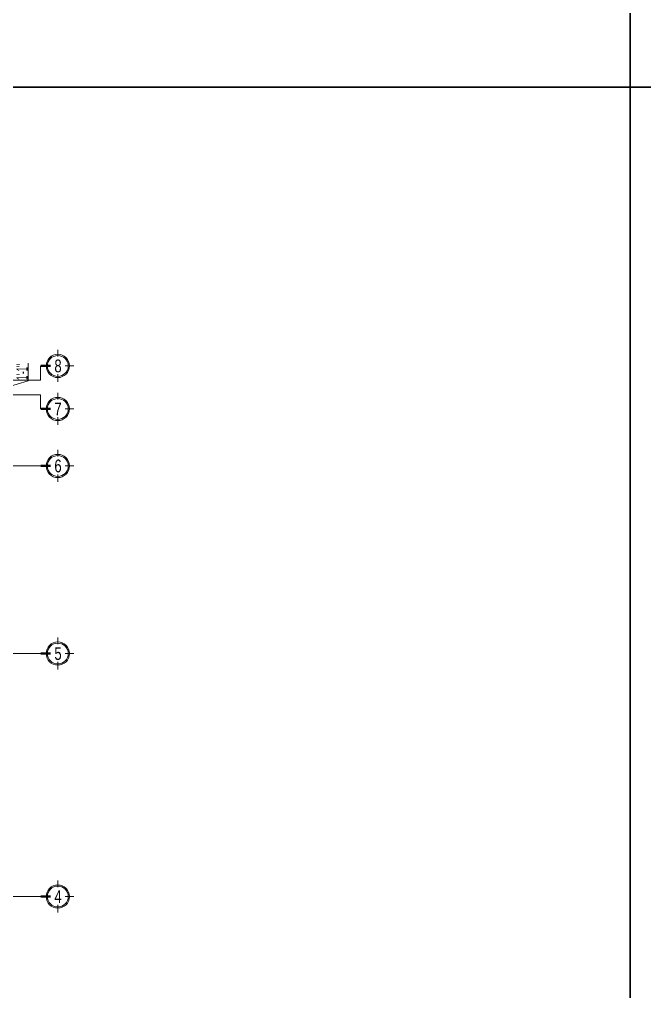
# Model space of a CAD drawing. Header units: inches. Extents: x 283072 to 301462, y 26630 to 62925.
# Drawn here: x 293215 to 293775, y 29214 to 30085 of the extents above; entities that cross this region are included whole.
import ezdxf

# ---------------------------------------------------------------- set-up
doc = ezdxf.new("R2010")
doc.units = ezdxf.units.IN
doc.header["$MEASUREMENT"] = 0
doc.header["$PDMODE"] = 2
doc.linetypes.add('CENTER2', pattern=[1.125, 0.75, -0.125, 0.125, -0.125])
doc.layers.get('0').update_dxf_attribs({"lineweight": 5})
for name, color, linetype, lineweight in [('Dime.', 7, 'Continuous', 15), ('Dimension.', 7, 'Continuous', 5), ('Grid+Di', 194, 'CENTER2', 15)]:
    doc.layers.add(name, color=color, linetype=linetype, lineweight=lineweight)
doc.styles.add('ltcnbt', font='swisscl.ttf', dxfattribs={"width": 0.7, "height": 10})
doc.styles.add('style4', font='swisscl.ttf')
doc.dimstyles.new('SCALE-50', dxfattribs={"dimtxt": 9, "dimasz": 5, "dimexe": 4, "dimexo": 3, "dimgap": 0.5, "dimtad": 1, "dimdec": 0, "dimzin": 3, "dimdsep": 46, "dimlunit": 4, "dimtxsty": 'ltcnbt', "dimblk": 'OBLIQUE', "dimcen": 0.09375, "dimdle": 4, "dimclrd": 252, "dimclre": 252, "dimclrt": 7, "dimadec": 0, "dimazin": 0, "dimtfac": 1, "dimtdec": 0, "dimtofl": 0, "dimtmove": 1, "dimatfit": 3, "dimfxl": 3, "dimtolj": 1, "dimtzin": 0, "dimlwd": 15, "dimlwe": 15, "dimarcsym": 0})

# ---------------------------------------------------------------- blocks, each defined once
blk = doc.blocks.new('GN')
at = {"layer": 'Grid+Di', "color": 5, "linetype": 'ByBlock', "lineweight": 0}
for points in [[(0, 7.97), (0, 13.6)], [(-6.26, 0), (-13.44, 0)], [(0, -13.43), (0, -7.03)]]:
    blk.add_lwpolyline(points, dxfattribs=at)
at = {"layer": 'Grid+Di', "color": 5, "linetype": 'ByBlock', "lineweight": 0, "const_width": 2}
blk.add_lwpolyline([(14.47, 0), (5.86, 0)], dxfattribs=at)
at = {"layer": 'Grid+Di', "color": 5, "linetype": 'ByBlock'}
for radius in [9.76, 8.76]:
    blk.add_circle((0, 0), radius, dxfattribs=at)
blk = doc.blocks.new('_Oblique')
at = {"color": 0, "linetype": 'ByBlock', "lineweight": -2}
blk.add_line((-0.5, -0.5), (0.5, 0.5), dxfattribs=at)
blk = doc.blocks.new('*D432')
at = {"layer": 'Defpoints', "color": 0, "linetype": 'ByBlock', "lineweight": 30, "ltscale": 200, "transparency": 16777216}
for p in [(293186.92, 29761.66), (293202.82, 29761.66), (293186.92, 29748.66)]:
    blk.add_point(p, dxfattribs=at)
at = {"layer": 'Dimension.', "color": 252, "lineweight": 15, "ltscale": 200, "transparency": 16777216}
for p, q in [((293222.57, 29761.08), (293222.57, 29776.86)), ((293202.82, 29744.66), (293202.82, 29765.66)), ((293189.92, 29761.66), (293206.82, 29761.66)), ((293202.82, 29755.16), (293222.57, 29761.08)), ((293189.92, 29748.66), (293206.82, 29748.66))]:
    blk.add_line(p, q, dxfattribs=at)
at = {"layer": 'Dimension.', "color": 252, "linetype": 'ByBlock', "lineweight": 15, "ltscale": 200, "transparency": 16777216, "xscale": 5, "yscale": 5, "zscale": 5}
for p, rotation in [((293202.82, 29761.66), 90), ((293202.82, 29748.66), 270)]:
    blk.add_blockref('_Oblique', p, dxfattribs=dict(at, rotation=rotation))
at = {"layer": 'Dimension.', "color": 7, "linetype": 'ByBlock', "lineweight": 15, "ltscale": 200, "transparency": 16777216, "insert": (293217.07, 29768.97), "char_height": 10, "attachment_point": 5, "rotation": 90, "style": 'ltcnbt'}
blk.add_mtext('\\A1;1\'-1"', dxfattribs=at)

msp = doc.modelspace()

# ---------------------------------------------------------------- linework, layer by layer
at = {"layer": 'Dimension.', "color": 6, "linetype": 'ByBlock', "lineweight": 30, "ltscale": 200}
for p, q in [((293761.92011, 26629.57655), (293761.92011, 34061.57655)), ((290407.92011, 30024.07655), (297115.92011, 30024.07655))]:
    msp.add_line(p, q, dxfattribs=at)
at = {"layer": 'Grid+Di', "linetype": 'ByBlock', "lineweight": 15, "ltscale": 200}
for p, q in [((293233.75505, 29774.41678), (293233.75505, 29761.65949)), ((293233.75505, 29761.65949), (292658.42321, 29761.65949)), ((293233.75505, 29748.65949), (292658.42321, 29748.65949)), ((293233.75505, 29748.65949), (293233.75505, 29735.9022)), ((293233.75505, 29684.85054), (292658.42321, 29684.85054)), ((293233.75505, 29516.85054), (292658.42321, 29516.85054)), ((293233.75505, 29299.23511), (292658.42321, 29299.23511))]:
    msp.add_line(p, q, dxfattribs=at)

# ---------------------------------------------------------------- block references
at = {"layer": 'Dime.', "xscale": -1.066601249971427, "yscale": 1.066601249971427, "zscale": 1.06660125}
for p in [(293249.18993, 29774.41678), (293249.18993, 29735.9022), (293249.18993, 29684.85054), (293249.18993, 29516.85054), (293249.18993, 29299.23511)]:
    msp.add_blockref('GN', p, dxfattribs=at)

# ---------------------------------------------------------------- texts
at = {"layer": 'Dime.', "style": 'style4'}
for s, p in [('8', (293246.13947, 29768.72254, 0.75826)), ('7', (293246.13947, 29730.20796, 0.75826)), ('6', (293246.13947, 29679.1563, 0.75826)), ('5', (293246.13947, 29511.1563, 0.75826)), ('4', (293246.13947, 29293.54087, 0.75826))]:
    msp.add_text(s, height=11.4075, dxfattribs=at).set_placement(p)

# ---------------------------------------------------------------- dimensions: what is measured, and where the dimension line sits
at = {"layer": 'Dimension.', "linetype": 'ByBlock', "lineweight": 15, "ltscale": 200}
dim = msp.add_linear_dim(base=(293202.82176, 29761.65949), p1=(293186.92011, 29748.65949), p2=(293186.92011, 29761.65949), angle=90, dimstyle='SCALE-50', dxfattribs=at)
dim.commit()
dim.dimension.update_dxf_attribs({"geometry": '*D432', "text_midpoint": (293217.07176, 29761.58449)})

doc.saveas('drawing.dxf')
